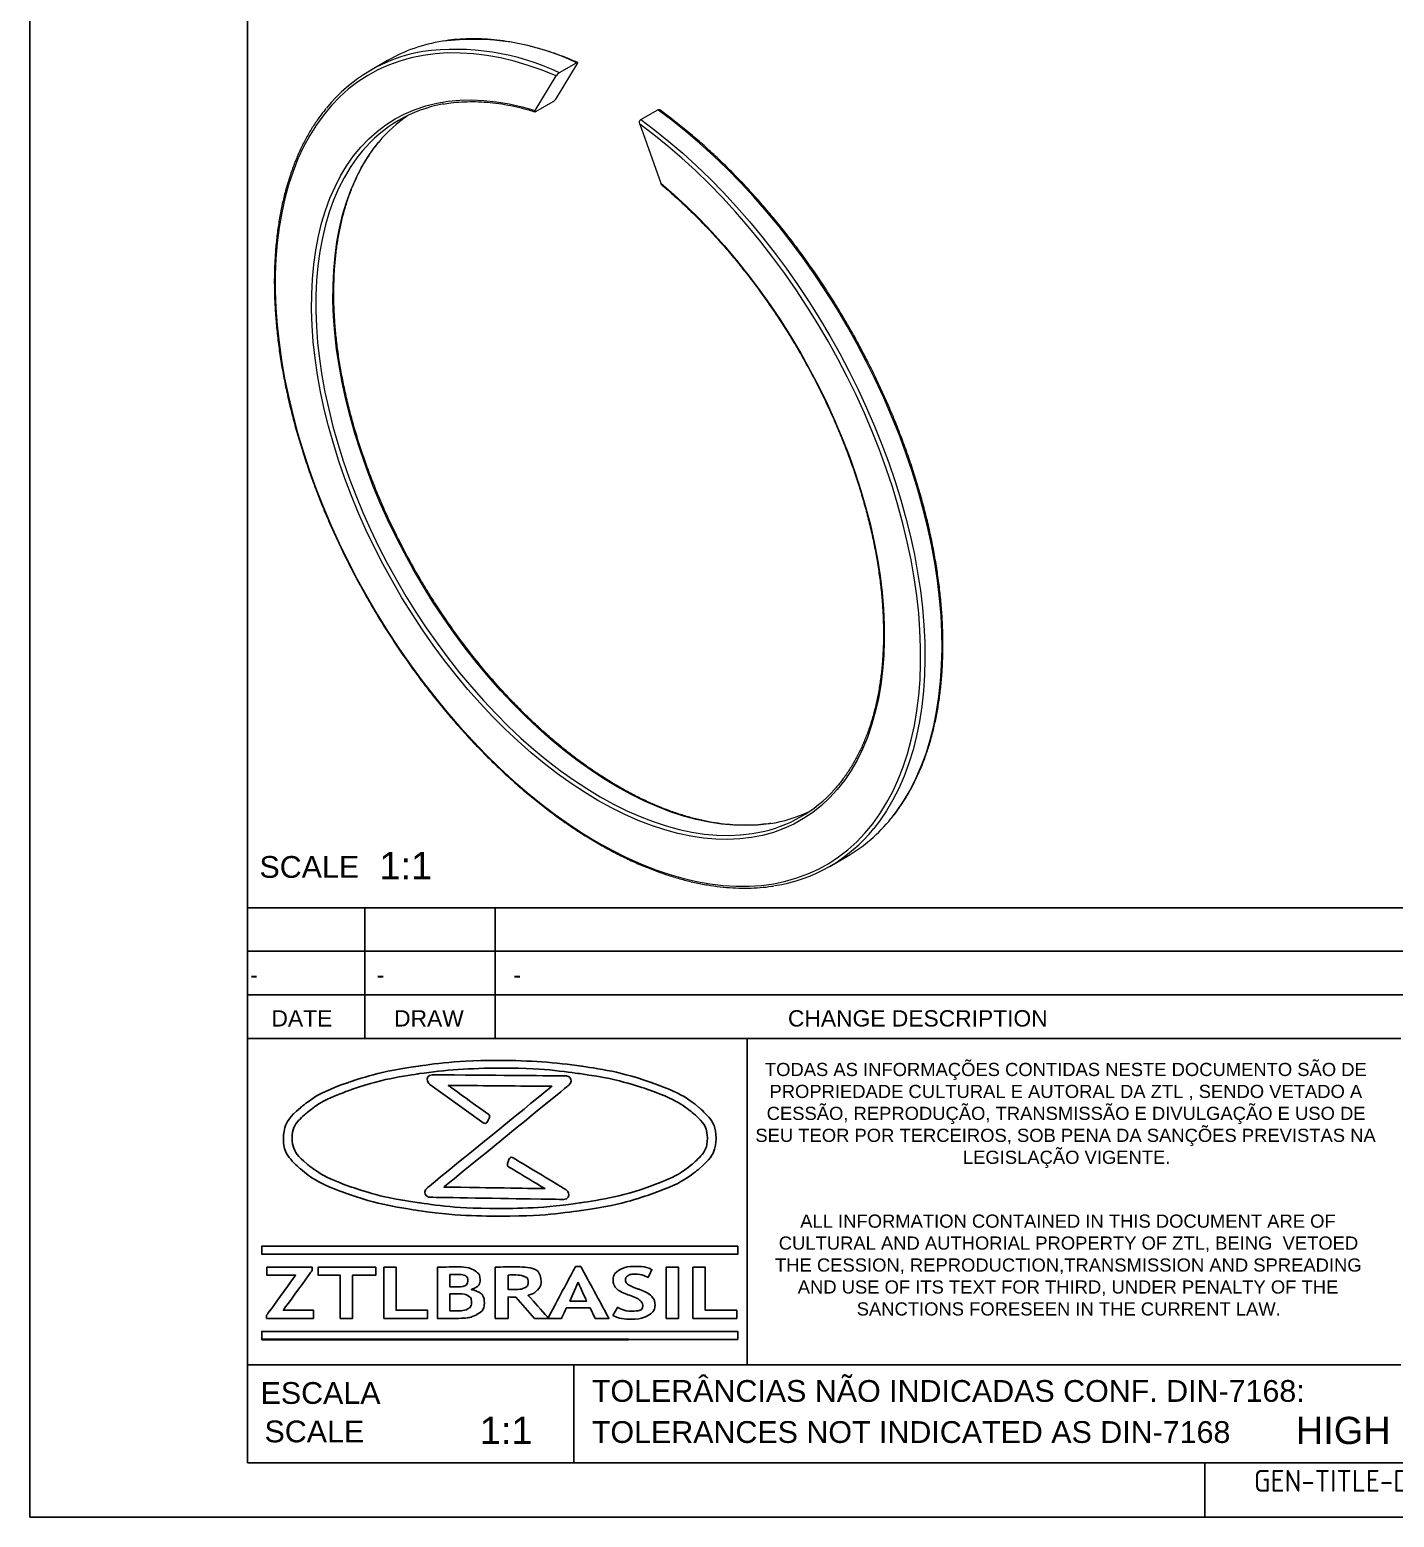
# Model space of a CAD drawing. Header units: millimetres. Extents: x 4510 to 4691, y 1198 to 1451.
# Drawn here: x 4510.4 to 4623.3, y 1197.9 to 1320.9 of the extents above; entities that cross this region are included whole.
import ezdxf
from ezdxf.enums import TextEntityAlignment as Align

# ---------------------------------------------------------------- set-up
doc = ezdxf.new("R2010")
doc.units = ezdxf.units.MM
doc.linetypes.add('ACAD_ISO02W100', pattern=[15, 12, -3])
doc.layers.add('AM_8', color=40, linetype='ACAD_ISO02W100', lineweight=35)
doc.layers.add('Camada 1', color=7, linetype='Continuous')
doc.styles.add('ACISOTS', font='isocp.shx', dxfattribs={"height": 1})
doc.styles.get("Standard").update_dxf_attribs({"font": 'arial.ttf'})

msp = doc.modelspace()

# ---------------------------------------------------------------- linework, layer by layer
at = {"color": 135, "lineweight": 25}
for p, q in [((4510.431, 1197.901), (4510.431, 1450.801)), ((4607.631, 1197.901), (4607.631, 1202.401)), ((4691.331, 1197.901), (4510.431, 1197.901))]:
    msp.add_line(p, q, dxfattribs=at)
for p, q in [((4528.431, 1446.301), (4528.431, 1202.401)), ((4528.431, 1248.301), (4686.831, 1248.301)), ((4528.431, 1248.301), (4528.431, 1202.401)), ((4528.431, 1248.301), (4642.954, 1248.301)), ((4538.154, 1237.501), (4538.154, 1248.301)), ((4548.929, 1237.501), (4548.929, 1248.301)), ((4642.954, 1244.701), (4528.431, 1244.701)), ((4528.431, 1241.101), (4642.954, 1241.101)), ((4528.431, 1237.501), (4623.831, 1237.501)), ((4569.77, 1237.501), (4569.77, 1210.501)), ((4623.831, 1210.501), (4528.431, 1210.501)), ((4555.431, 1210.501), (4555.431, 1202.401)), ((4528.431, 1202.401), (4686.831, 1202.401)), ((4528.431, 1202.401), (4686.831, 1202.401))]:
    msp.add_line(p, q)
at = {"color": 7, "linetype": 'Continuous', "lineweight": 15}
for p, q in [((4540.018, 1318.362), (4538.604, 1317.545)), ((4553.997, 1315.242), (4555.736, 1318.115)), ((4554.244, 1317.36), (4555.658, 1318.176)), ((4552.229, 1314.221), (4553.968, 1317.094)), ((4552.299, 1314.147), (4553.713, 1314.964)), ((4560.961, 1313.482), (4562.375, 1314.298)), ((4560.883, 1313.102), (4562.623, 1308.221)), ((4576.601, 1251.726), (4578.015, 1252.542))]:
    msp.add_line(p, q, dxfattribs=at)
at = {"color": 7, "linetype": 'Continuous', "lineweight": 15, "flags": 128}
for points in [[(4553.968, 1317.094), (4552.8, 1317.562), (4551.64, 1317.965), (4550.492, 1318.302), (4549.358, 1318.574), (4548.239, 1318.778), (4547.138, 1318.915), (4546.058, 1318.985), (4545, 1318.988), (4543.966, 1318.922), (4542.958, 1318.79), (4541.979, 1318.59), (4541.031, 1318.323), (4540.114, 1317.99), (4539.231, 1317.592), (4538.385, 1317.128), (4537.575, 1316.601), (4536.804, 1316.011), (4536.074, 1315.359), (4535.386, 1314.646), (4534.741, 1313.875), (4534.14, 1313.046), (4533.585, 1312.161), (4533.077, 1311.222), (4532.616, 1310.23), (4532.205, 1309.188), (4531.842, 1308.098), (4531.53, 1306.962), (4531.269, 1305.781), (4531.059, 1304.559), (4530.9, 1303.298), (4530.794, 1301.999), (4530.74, 1300.667), (4530.738, 1299.303), (4530.789, 1297.91), (4530.892, 1296.491), (4531.046, 1295.048), (4531.253, 1293.585), (4531.511, 1292.103), (4531.82, 1290.608), (4532.179, 1289.1), (4532.587, 1287.583), (4533.044, 1286.06), (4533.549, 1284.534), (4534.101, 1283.008), (4534.699, 1281.486), (4535.341, 1279.969), (4536.027, 1278.461), (4536.754, 1276.965), (4537.522, 1275.484), (4538.329, 1274.02), (4539.174, 1272.578), (4540.054, 1271.158), (4540.968, 1269.765), (4541.915, 1268.401), (4542.892, 1267.069), (4543.897, 1265.771), (4544.93, 1264.509), (4545.986, 1263.287), (4547.065, 1262.106), (4548.165, 1260.97), (4549.282, 1259.88), (4550.416, 1258.838), (4551.563, 1257.846), (4552.721, 1256.907), (4553.889, 1256.022), (4555.064, 1255.193), (4556.244, 1254.421), (4557.426, 1253.709), (4558.608, 1253.057), (4559.787, 1252.467), (4560.962, 1251.939), (4562.13, 1251.476), (4563.289, 1251.077), (4564.436, 1250.744), (4565.569, 1250.477), (4566.687, 1250.277), (4567.786, 1250.144), (4568.865, 1250.079), (4569.922, 1250.081), (4570.954, 1250.151), (4571.96, 1250.288), (4572.937, 1250.493), (4573.883, 1250.764), (4574.798, 1251.101), (4575.678, 1251.504), (4576.522, 1251.972), (4577.329, 1252.504), (4578.097, 1253.098), (4578.825, 1253.754), (4579.51, 1254.47), (4580.153, 1255.246), (4580.75, 1256.079), (4581.302, 1256.967), (4581.807, 1257.91), (4582.264, 1258.905), (4582.673, 1259.95), (4583.032, 1261.043), (4583.341, 1262.183), (4583.598, 1263.366), (4583.805, 1264.591), (4583.96, 1265.855), (4584.063, 1267.156), (4584.113, 1268.49), (4584.112, 1269.856), (4584.057, 1271.251), (4583.951, 1272.672), (4583.793, 1274.116), (4583.583, 1275.581), (4583.321, 1277.063), (4583.009, 1278.56), (4582.647, 1280.068), (4582.235, 1281.586), (4581.775, 1283.109), (4581.266, 1284.635), (4580.712, 1286.16), (4580.111, 1287.683), (4579.466, 1289.199), (4578.777, 1290.706), (4578.047, 1292.202), (4577.277, 1293.682), (4576.467, 1295.144), (4575.62, 1296.585), (4574.737, 1298.003), (4573.821, 1299.394), (4572.872, 1300.756), (4571.893, 1302.086), (4570.886, 1303.382), (4569.852, 1304.641), (4568.794, 1305.86), (4567.713, 1307.038), (4566.613, 1308.171), (4565.494, 1309.258), (4564.359, 1310.297), (4563.211, 1311.285), (4562.052, 1312.221), (4560.883, 1313.102)], [(4562.623, 1308.221), (4563.705, 1307.284), (4564.773, 1306.296), (4565.826, 1305.261), (4566.859, 1304.179), (4567.872, 1303.054), (4568.861, 1301.887), (4569.825, 1300.682), (4570.762, 1299.441), (4571.669, 1298.168), (4572.545, 1296.864), (4573.386, 1295.532), (4574.193, 1294.176), (4574.962, 1292.799), (4575.693, 1291.404), (4576.382, 1289.993), (4577.03, 1288.57), (4577.635, 1287.138), (4578.194, 1285.7), (4578.707, 1284.26), (4579.174, 1282.821), (4579.592, 1281.385), (4579.96, 1279.956), (4580.279, 1278.537), (4580.547, 1277.132), (4580.764, 1275.743), (4580.929, 1274.373), (4581.042, 1273.026), (4581.103, 1271.705), (4581.111, 1270.412), (4581.066, 1269.151), (4580.969, 1267.923), (4580.82, 1266.732), (4580.619, 1265.581), (4580.366, 1264.472), (4580.063, 1263.408), (4579.709, 1262.39), (4579.306, 1261.421), (4578.854, 1260.504), (4578.355, 1259.64), (4577.81, 1258.831), (4577.219, 1258.079), (4576.584, 1257.386), (4575.907, 1256.753), (4575.189, 1256.182), (4574.431, 1255.673), (4573.636, 1255.229), (4572.804, 1254.85), (4571.939, 1254.536), (4571.041, 1254.289), (4570.114, 1254.109), (4569.158, 1253.997), (4568.176, 1253.952), (4567.17, 1253.976), (4566.142, 1254.066), (4565.095, 1254.225), (4564.032, 1254.451), (4562.953, 1254.743), (4561.863, 1255.102), (4560.762, 1255.526), (4559.654, 1256.014), (4558.541, 1256.566), (4557.426, 1257.179), (4556.31, 1257.853), (4555.197, 1258.587), (4554.09, 1259.378), (4552.989, 1260.225), (4551.898, 1261.125), (4550.82, 1262.078), (4549.756, 1263.08), (4548.709, 1264.13), (4547.682, 1265.226), (4546.676, 1266.364), (4545.694, 1267.542), (4544.738, 1268.758), (4543.81, 1270.009), (4542.913, 1271.293), (4542.047, 1272.606), (4541.216, 1273.945), (4540.42, 1275.307), (4539.663, 1276.69), (4538.945, 1278.091), (4538.267, 1279.506), (4537.633, 1280.932), (4537.042, 1282.366), (4536.496, 1283.804), (4535.997, 1285.245), (4535.545, 1286.684), (4535.142, 1288.118), (4534.789, 1289.544), (4534.485, 1290.959), (4534.233, 1292.359), (4534.032, 1293.743), (4533.882, 1295.106), (4533.785, 1296.445), (4533.741, 1297.758), (4533.749, 1299.042), (4533.809, 1300.293), (4533.922, 1301.51), (4534.087, 1302.689), (4534.304, 1303.827), (4534.572, 1304.923), (4534.891, 1305.974), (4535.26, 1306.977), (4535.678, 1307.93), (4536.144, 1308.831), (4536.657, 1309.679), (4537.217, 1310.471), (4537.821, 1311.205), (4538.469, 1311.88), (4539.159, 1312.494), (4539.889, 1313.046), (4540.659, 1313.535), (4541.465, 1313.96), (4542.307, 1314.319), (4543.182, 1314.613), (4544.089, 1314.839), (4545.026, 1314.999), (4545.99, 1315.09), (4546.98, 1315.114), (4547.992, 1315.071), (4549.026, 1314.959), (4550.078, 1314.78), (4551.147, 1314.534), (4552.229, 1314.221)]]:
    msp.add_lwpolyline(points, dxfattribs=at)
at = {"color": 8, "linetype": 'Continuous', "lineweight": 15, "flags": 128}
for points in [[(4581.663, 1255.678), (4582.118, 1256.269), (4582.7, 1257.123), (4583.236, 1258.031), (4583.724, 1258.993), (4584.165, 1260.006), (4584.558, 1261.069), (4584.9, 1262.179), (4585.193, 1263.334), (4585.434, 1264.532), (4585.625, 1265.77), (4585.764, 1267.046), (4585.851, 1268.359), (4585.886, 1269.704), (4585.869, 1271.08), (4585.8, 1272.484), (4585.679, 1273.912), (4585.506, 1275.364), (4585.282, 1276.834), (4585.007, 1278.322), (4584.682, 1279.823), (4584.307, 1281.335), (4583.883, 1282.856), (4583.41, 1284.381), (4582.891, 1285.908), (4582.325, 1287.435), (4581.714, 1288.957), (4581.059, 1290.473), (4580.361, 1291.979), (4579.622, 1293.473), (4578.842, 1294.95), (4578.025, 1296.41), (4577.17, 1297.848), (4576.281, 1299.262), (4575.358, 1300.65), (4574.403, 1302.007), (4573.418, 1303.333), (4572.406, 1304.625), (4571.367, 1305.879), (4570.305, 1307.093), (4569.221, 1308.265), (4568.117, 1309.394), (4566.995, 1310.475), (4565.858, 1311.509), (4564.707, 1312.491), (4563.546, 1313.422), (4562.375, 1314.298)], [(4560.961, 1313.482), (4562.132, 1312.605), (4563.293, 1311.675), (4564.443, 1310.692), (4565.581, 1309.659), (4566.702, 1308.577), (4567.806, 1307.449), (4568.891, 1306.277), (4569.953, 1305.062), (4570.992, 1303.808), (4572.004, 1302.517), (4572.989, 1301.191), (4573.943, 1299.833), (4574.867, 1298.446), (4575.756, 1297.032), (4576.611, 1295.593), (4577.428, 1294.134), (4578.207, 1292.656), (4578.947, 1291.163), (4579.644, 1289.657), (4580.299, 1288.141), (4580.911, 1286.618), (4581.476, 1285.092), (4581.996, 1283.565), (4582.468, 1282.039), (4582.893, 1280.519), (4583.268, 1279.007), (4583.593, 1277.506), (4583.868, 1276.018), (4584.092, 1274.547), (4584.265, 1273.096), (4584.386, 1271.667), (4584.455, 1270.263), (4584.472, 1268.888), (4584.437, 1267.542), (4584.35, 1266.23), (4584.211, 1264.954), (4584.02, 1263.715), (4583.778, 1262.517), (4583.486, 1261.362), (4583.143, 1260.253), (4582.751, 1259.19), (4582.31, 1258.177), (4581.821, 1257.215), (4581.286, 1256.306), (4580.704, 1255.452), (4580.239, 1254.85)], [(4571.647, 1255.261), (4571.585, 1255.251), (4570.638, 1255.141), (4569.665, 1255.099), (4568.668, 1255.123), (4567.65, 1255.214), (4566.613, 1255.373), (4565.56, 1255.597), (4564.491, 1255.888), (4563.411, 1256.243), (4562.321, 1256.664), (4561.224, 1257.148), (4560.121, 1257.694), (4559.017, 1258.302), (4557.912, 1258.969), (4556.81, 1259.696), (4555.713, 1260.479), (4554.622, 1261.317), (4553.542, 1262.208), (4552.474, 1263.151), (4551.42, 1264.143), (4550.383, 1265.183), (4549.365, 1266.267), (4548.369, 1267.393), (4547.395, 1268.559), (4546.448, 1269.763), (4545.528, 1271.001), (4544.638, 1272.271), (4543.78, 1273.57), (4542.956, 1274.896), (4542.167, 1276.244), (4541.415, 1277.613), (4540.702, 1279), (4540.03, 1280.401), (4539.399, 1281.812), (4538.812, 1283.232), (4538.269, 1284.657), (4537.773, 1286.084), (4537.323, 1287.509), (4536.921, 1288.929), (4536.568, 1290.342), (4536.264, 1291.744), (4536.011, 1293.132), (4535.809, 1294.504), (4535.657, 1295.855), (4535.558, 1297.183), (4535.51, 1298.486), (4535.514, 1299.759), (4535.57, 1301.001), (4535.678, 1302.209), (4535.837, 1303.379), (4536.048, 1304.51), (4536.309, 1305.599), (4536.621, 1306.644), (4536.982, 1307.641), (4537.391, 1308.59), (4537.849, 1309.487), (4538.353, 1310.332), (4538.902, 1311.121), (4539.299, 1311.622)], [(4537.926, 1310.855), (4537.488, 1310.305), (4536.939, 1309.515), (4536.434, 1308.671), (4535.977, 1307.773), (4535.567, 1306.825), (4535.207, 1305.827), (4534.895, 1304.783), (4534.634, 1303.694), (4534.423, 1302.563), (4534.264, 1301.392), (4534.156, 1300.185), (4534.1, 1298.943), (4534.096, 1297.669), (4534.144, 1296.367), (4534.243, 1295.038), (4534.394, 1293.687), (4534.597, 1292.316), (4534.85, 1290.928), (4535.154, 1289.526), (4535.507, 1288.113), (4535.909, 1286.692), (4536.358, 1285.267), (4536.855, 1283.841), (4537.398, 1282.416), (4537.985, 1280.996), (4538.615, 1279.584), (4539.288, 1278.183), (4540.001, 1276.797), (4540.753, 1275.428), (4541.542, 1274.079), (4542.366, 1272.754), (4543.224, 1271.455), (4544.114, 1270.184), (4545.034, 1268.946), (4545.981, 1267.743), (4546.954, 1266.577), (4547.951, 1265.45), (4548.969, 1264.366), (4550.006, 1263.327), (4551.06, 1262.335), (4552.128, 1261.392), (4553.208, 1260.501), (4554.298, 1259.662), (4555.396, 1258.879), (4556.498, 1258.153), (4557.603, 1257.485), (4558.707, 1256.878), (4559.809, 1256.331), (4560.907, 1255.847), (4561.997, 1255.427), (4563.077, 1255.071), (4564.145, 1254.781), (4565.199, 1254.556), (4566.236, 1254.398), (4567.254, 1254.307), (4568.251, 1254.282), (4569.224, 1254.325), (4570.171, 1254.435), (4570.783, 1254.544)]]:
    msp.add_lwpolyline(points, dxfattribs=at)
at = {"color": 7, "linetype": 'Continuous', "lineweight": 15}
for centre, radius, start, end in [((4546.576, 1306.918), 13.19, 98.77435, 119.81397), ((4545.115, 1306.264), 13.021, 99.63192, 141.16816), ((4546.672, 1303.569), 11.383, 100.26764, 140.20191), ((4548.268, 1304.203), 11.641, 124.34447, 140.40409), ((4568.561, 1265.651), 11.327, 281.31065, 318.05052), ((4569.863, 1266.813), 11.689, 278.78266, 295.62582), ((4570.08, 1263.02), 13.036, 278.59939, 321.19107), ((4571.349, 1263.985), 13.243, 300.224, 321.15091)]:
    msp.add_arc(centre, radius, start, end, dxfattribs=at)
at = {"color": 8, "linetype": 'Continuous', "lineweight": 15}
for centre, radius, start, end in [((4547.111, 1300.336), 19.782, 64.40141, 97.3978), ((4545.649, 1299.135), 20.149, 64.75194, 97.73792)]:
    msp.add_arc(centre, radius, start, end, dxfattribs=at)
at = {"color": 7, "linetype": 'Continuous', "lineweight": 15}
for points, knots in [([(4555.748, 1318.197), (4555.512, 1318.299), (4554.905, 1318.562), (4553.932, 1318.92), (4552.831, 1319.279), (4551.74, 1319.576), (4550.662, 1319.815), (4549.599, 1319.993), (4548.551, 1320.111), (4547.522, 1320.168), (4546.514, 1320.163), (4545.543, 1320.104), (4544.922, 1320.015), (4544.621, 1319.971)], [0, 0, 0, 0, 0.0598676, 0.1545365, 0.2491965, 0.343842, 0.4384661, 0.5330611, 0.6276182, 0.7221284, 0.8165825, 0.9109722, 1, 1, 1, 1]), ([(4555.736, 1318.115), (4555.76, 1318.154), (4555.768, 1318.184), (4555.745, 1318.211), (4555.71, 1318.206), (4555.658, 1318.176)], [0, 0, 0, 0, 0.5, 0.5, 1, 1, 1, 1]), ([(4554.244, 1317.36), (4554.192, 1317.33), (4554.13, 1317.28), (4554.03, 1317.181), (4553.992, 1317.133), (4553.968, 1317.094)], [0, 0, 0, 0, 0.5, 0.5, 1, 1, 1, 1]), ([(4544.594, 1314.745), (4544.813, 1314.785), (4545.323, 1314.877), (4546.152, 1314.95), (4547.074, 1314.977), (4548.017, 1314.943), (4548.979, 1314.848), (4549.958, 1314.695), (4550.953, 1314.478), (4551.706, 1314.283), (4552.131, 1314.144), (4552.216, 1314.116)], [0, 0, 0, 0, 0.0949693, 0.2201377, 0.3451837, 0.4701134, 0.5949384, 0.7196739, 0.8443358, 0.96894, 1, 1, 1, 1]), ([(4553.713, 1314.964), (4553.768, 1314.995), (4553.832, 1315.049), (4553.933, 1315.152), (4553.972, 1315.201), (4553.997, 1315.242)], [0, 0, 0, 0, 0.5, 0.5, 1, 1, 1, 1]), ([(4534.932, 1314.384), (4534.809, 1314.234), (4534.482, 1313.836), (4533.996, 1313.133), (4533.472, 1312.283), (4532.992, 1311.382), (4532.554, 1310.435), (4532.161, 1309.442), (4531.811, 1308.407), (4531.507, 1307.329), (4531.248, 1306.213), (4531.035, 1305.058), (4530.869, 1303.869), (4530.75, 1302.645), (4530.677, 1301.391), (4530.651, 1300.107), (4530.673, 1298.797), (4530.741, 1297.462), (4530.856, 1296.105), (4531.018, 1294.728), (4531.226, 1293.334), (4531.48, 1291.925), (4531.779, 1290.503), (4532.124, 1289.071), (4532.512, 1287.631), (4532.944, 1286.186), (4533.419, 1284.739), (4533.936, 1283.292), (4534.494, 1281.846), (4535.093, 1280.406), (4535.73, 1278.973), (4536.405, 1277.55), (4537.117, 1276.139), (4537.865, 1274.743), (4538.646, 1273.364), (4539.461, 1272.005), (4540.307, 1270.668), (4541.184, 1269.355), (4542.088, 1268.068), (4543.02, 1266.81), (4543.977, 1265.583), (4544.958, 1264.389), (4545.96, 1263.231), (4546.983, 1262.109), (4548.025, 1261.027), (4549.083, 1259.985), (4550.156, 1258.986), (4551.242, 1258.032), (4552.339, 1257.124), (4553.446, 1256.264), (4554.559, 1255.453), (4555.679, 1254.693), (4556.802, 1253.985), (4557.926, 1253.331), (4559.05, 1252.731), (4560.172, 1252.186), (4561.29, 1251.698), (4562.401, 1251.268), (4563.505, 1250.895), (4564.598, 1250.582), (4565.68, 1250.328), (4566.747, 1250.135), (4567.799, 1250.001), (4568.833, 1249.929), (4569.847, 1249.915), (4570.839, 1249.969), (4571.547, 1250.036), (4571.916, 1250.104), (4571.972, 1250.114)], [0, 0, 0, 0, 0.0093147, 0.0246894, 0.0400758, 0.0554737, 0.0708824, 0.0863006, 0.101727, 0.1171602, 0.1325987, 0.1480413, 0.1634867, 0.1789341, 0.1943827, 0.2098317, 0.2252807, 0.2407291, 0.2561769, 0.2716237, 0.2870696, 0.3025144, 0.3179582, 0.333401, 0.3488427, 0.3642836, 0.3797235, 0.3951627, 0.4106012, 0.4260391, 0.4414765, 0.4569135, 0.4723502, 0.4877867, 0.5032231, 0.5186595, 0.534096, 0.5495326, 0.5649695, 0.5804068, 0.5958446, 0.611283, 0.626722, 0.6421619, 0.6576026, 0.6730443, 0.688487, 0.7039308, 0.7193759, 0.7348221, 0.7502696, 0.7657183, 0.7811681, 0.7966189, 0.8120706, 0.8275229, 0.8429752, 0.858427, 0.8738776, 0.889326, 0.9047713, 0.9202121, 0.9356472, 0.9510749, 0.9664939, 0.9819027, 0.9973002, 1, 1, 1, 1]), ([(4552.229, 1314.221), (4552.204, 1314.18), (4552.193, 1314.147), (4552.212, 1314.114), (4552.245, 1314.116), (4552.299, 1314.147)], [0, 0, 0, 0, 0.5, 0.5, 1, 1, 1, 1]), ([(4562.375, 1314.298), (4562.394, 1314.306), (4562.43, 1314.321), (4562.489, 1314.313), (4562.525, 1314.291), (4562.543, 1314.28)], [0, 0, 0, 0, 0.3285788, 0.6562798, 1, 1, 1, 1]), ([(4581.703, 1255.722), (4581.77, 1255.8), (4582.042, 1256.123), (4582.48, 1256.742), (4583.016, 1257.579), (4583.507, 1258.468), (4583.956, 1259.403), (4584.361, 1260.384), (4584.722, 1261.409), (4585.038, 1262.475), (4585.309, 1263.582), (4585.533, 1264.727), (4585.712, 1265.907), (4585.843, 1267.122), (4585.928, 1268.369), (4585.966, 1269.645), (4585.956, 1270.949), (4585.9, 1272.277), (4585.797, 1273.629), (4585.647, 1275.001), (4585.451, 1276.391), (4585.209, 1277.797), (4584.922, 1279.215), (4584.589, 1280.645), (4584.212, 1282.083), (4583.791, 1283.527), (4583.327, 1284.974), (4582.821, 1286.421), (4582.273, 1287.867), (4581.685, 1289.309), (4581.058, 1290.744), (4580.392, 1292.17), (4579.69, 1293.584), (4578.951, 1294.984), (4578.178, 1296.368), (4577.372, 1297.732), (4576.534, 1299.076), (4575.665, 1300.395), (4574.768, 1301.689), (4573.843, 1302.955), (4572.892, 1304.19), (4571.917, 1305.392), (4570.92, 1306.56), (4569.902, 1307.692), (4568.866, 1308.784), (4567.812, 1309.837), (4566.742, 1310.847), (4565.66, 1311.813), (4564.565, 1312.732), (4563.525, 1313.558), (4562.847, 1314.053), (4562.541, 1314.277)], [0, 0, 0, 0, 0.0066518, 0.0273351, 0.0480341, 0.0687488, 0.0894783, 0.1102211, 0.1309754, 0.1517393, 0.1725109, 0.1932883, 0.21407, 0.2348547, 0.2556411, 0.2764284, 0.2972158, 0.3180026, 0.3387886, 0.3595733, 0.3803568, 0.401139, 0.4219197, 0.442699, 0.4634769, 0.4842536, 0.5050291, 0.5258035, 0.546577, 0.5673496, 0.5881215, 0.6088928, 0.6296637, 0.6504343, 0.6712047, 0.6919751, 0.7127456, 0.7335162, 0.7542872, 0.7750587, 0.7958308, 0.8166036, 0.8373773, 0.858152, 0.8789279, 0.8997051, 0.9204836, 0.9412636, 0.9620452, 0.9828285, 1, 1, 1, 1]), ([(4560.883, 1313.102), (4560.86, 1313.169), (4560.851, 1313.244), (4560.874, 1313.385), (4560.909, 1313.451), (4560.961, 1313.482)], [0, 0, 0, 0, 0.5, 0.5, 1, 1, 1, 1]), ([(4571.719, 1255.285), (4571.446, 1255.246), (4570.878, 1255.165), (4569.986, 1255.116), (4569.053, 1255.12), (4568.1, 1255.187), (4567.129, 1255.312), (4566.142, 1255.498), (4565.14, 1255.742), (4564.127, 1256.045), (4563.103, 1256.407), (4562.07, 1256.826), (4561.032, 1257.302), (4559.989, 1257.834), (4558.944, 1258.42), (4557.9, 1259.06), (4556.857, 1259.753), (4555.818, 1260.496), (4554.786, 1261.29), (4553.762, 1262.131), (4552.748, 1263.019), (4551.746, 1263.951), (4550.759, 1264.927), (4549.788, 1265.943), (4548.836, 1266.998), (4547.904, 1268.09), (4546.994, 1269.216), (4546.108, 1270.375), (4545.247, 1271.564), (4544.414, 1272.78), (4543.61, 1274.022), (4542.837, 1275.287), (4542.096, 1276.572), (4541.389, 1277.874), (4540.717, 1279.192), (4540.081, 1280.522), (4539.484, 1281.862), (4538.925, 1283.209), (4538.406, 1284.561), (4537.928, 1285.914), (4537.492, 1287.267), (4537.099, 1288.615), (4536.75, 1289.958), (4536.445, 1291.291), (4536.185, 1292.612), (4535.97, 1293.919), (4535.801, 1295.209), (4535.678, 1296.48), (4535.602, 1297.728), (4535.571, 1298.952), (4535.588, 1300.149), (4535.65, 1301.316), (4535.759, 1302.452), (4535.914, 1303.554), (4536.115, 1304.619), (4536.36, 1305.647), (4536.65, 1306.634), (4536.985, 1307.579), (4537.362, 1308.48), (4537.783, 1309.335), (4538.244, 1310.144), (4538.75, 1310.899), (4539.118, 1311.403), (4539.328, 1311.639), (4539.344, 1311.656)], [0, 0, 0, 0, 0.0153145, 0.03177111, 0.04821193, 0.06463819, 0.08105168, 0.09745449, 0.11384874, 0.13023642, 0.14661931, 0.16299892, 0.17937652, 0.19575309, 0.21212939, 0.22850584, 0.24488293, 0.26126096, 0.27764018, 0.29402068, 0.31040255, 0.32678577, 0.34317031, 0.35955611, 0.37594307, 0.39233109, 0.40872005, 0.42510982, 0.44150029, 0.4578913, 0.47428273, 0.49067444, 0.50706629, 0.52345813, 0.53984978, 0.5562411, 0.57263196, 0.5890222, 0.60541169, 0.62180029, 0.63818787, 0.6545743, 0.67095945, 0.68734322, 0.70372551, 0.72010624, 0.73648539, 0.75286294, 0.76923895, 0.78561354, 0.80198693, 0.81835946, 0.83473161, 0.85110382, 0.86747685, 0.88385175, 0.9002298, 0.91661257, 0.93300189, 0.94939984, 0.96580862, 0.98223038, 0.99866703, 1, 1, 1, 1]), ([(4562.736, 1308.051), (4562.735, 1308.051), (4562.705, 1308.068), (4562.664, 1308.127), (4562.635, 1308.192), (4562.623, 1308.221)], [0, 0, 0, 0, 0.0159458, 0.5482312, 1, 1, 1, 1]), ([(4562.733, 1308.046), (4562.952, 1307.862), (4563.511, 1307.392), (4564.398, 1306.583), (4565.393, 1305.63), (4566.371, 1304.632), (4567.333, 1303.596), (4568.275, 1302.521), (4569.196, 1301.411), (4570.093, 1300.267), (4570.966, 1299.092), (4571.812, 1297.888), (4572.63, 1296.658), (4573.418, 1295.404), (4574.175, 1294.129), (4574.898, 1292.834), (4575.587, 1291.523), (4576.24, 1290.199), (4576.856, 1288.863), (4577.434, 1287.519), (4577.972, 1286.169), (4578.469, 1284.816), (4578.925, 1283.463), (4579.339, 1282.113), (4579.709, 1280.767), (4580.035, 1279.429), (4580.317, 1278.102), (4580.553, 1276.787), (4580.744, 1275.489), (4580.889, 1274.209), (4580.987, 1272.949), (4581.039, 1271.714), (4581.045, 1270.504), (4581.004, 1269.322), (4580.917, 1268.171), (4580.784, 1267.053), (4580.606, 1265.97), (4580.381, 1264.924), (4580.112, 1263.918), (4579.799, 1262.952), (4579.442, 1262.03), (4579.042, 1261.153), (4578.6, 1260.322), (4578.117, 1259.538), (4577.59, 1258.809), (4577.197, 1258.314), (4576.97, 1258.078), (4576.944, 1258.05)], [0, 0, 0, 0, 0.0147141, 0.0375506, 0.0603889, 0.083229, 0.1060707, 0.1289141, 0.1517588, 0.1746047, 0.1974517, 0.2202996, 0.2431481, 0.2659971, 0.2888463, 0.3116957, 0.3345449, 0.3573938, 0.3802421, 0.4030896, 0.4259362, 0.4487817, 0.4716258, 0.4944683, 0.5173092, 0.5401482, 0.5629853, 0.5858202, 0.6086529, 0.6314833, 0.6543116, 0.6771378, 0.6999622, 0.7227851, 0.7456072, 0.768429, 0.7912514, 0.8140757, 0.8369035, 0.8597367, 0.8825779, 0.9054296, 0.928295, 0.9511771, 0.9740787, 0.9970022, 1, 1, 1, 1])]:
    msp.add_open_spline(points, degree=3, knots=knots, dxfattribs=at)
at = {"layer": 'AM_8', "color": 0, "linetype": 'Continuous'}
msp.add_line((4529.623, 1212.607), (4559.957, 1212.607), dxfattribs=at)
at = {"layer": 'Camada 1'}
for points, knots in [([(4549.303, 1235.678), (4551.692, 1235.678), (4553.975, 1235.511), (4556.061, 1235.208), (4556.061, 1235.208), (4558.228, 1234.893), (4560.183, 1234.432), (4561.823, 1233.86), (4561.823, 1233.86), (4563.506, 1233.272), (4564.864, 1232.563), (4565.792, 1231.77), (4565.792, 1231.77), (4566.696, 1230.997), (4567.196, 1230.143), (4567.196, 1229.24), (4567.196, 1229.24), (4567.196, 1228.336), (4566.696, 1227.482), (4565.792, 1226.709), (4565.792, 1226.709), (4564.864, 1225.916), (4563.506, 1225.207), (4561.823, 1224.62), (4561.823, 1224.62), (4560.183, 1224.047), (4558.228, 1223.586), (4556.061, 1223.271), (4556.061, 1223.271), (4553.975, 1222.968), (4551.692, 1222.801), (4549.303, 1222.801), (4549.303, 1222.801), (4546.914, 1222.801), (4544.632, 1222.968), (4542.546, 1223.271), (4542.546, 1223.271), (4540.378, 1223.586), (4538.423, 1224.047), (4536.784, 1224.62), (4536.784, 1224.62), (4535.101, 1225.207), (4533.743, 1225.916), (4532.814, 1226.709), (4532.814, 1226.709), (4531.91, 1227.482), (4531.411, 1228.336), (4531.411, 1229.24), (4531.411, 1229.24), (4531.411, 1230.143), (4531.91, 1230.997), (4532.814, 1231.77), (4532.814, 1231.77), (4533.743, 1232.563), (4535.101, 1233.272), (4536.784, 1233.86), (4536.784, 1233.86), (4538.423, 1234.432), (4540.378, 1234.893), (4542.546, 1235.208), (4542.546, 1235.208), (4544.632, 1235.511), (4546.914, 1235.678), (4549.303, 1235.678)], [0, 0, 0, 0, 0.0588235, 0.0588235, 0.0588235, 0.0882353, 0.1176471, 0.1176471, 0.1176471, 0.1470588, 0.1764706, 0.1764706, 0.1764706, 0.2058824, 0.2352941, 0.2352941, 0.2352941, 0.2647059, 0.2941176, 0.2941176, 0.2941176, 0.3235294, 0.3529412, 0.3529412, 0.3529412, 0.3823529, 0.4117647, 0.4117647, 0.4117647, 0.4411765, 0.4705882, 0.4705882, 0.4705882, 0.5, 0.5294118, 0.5294118, 0.5294118, 0.5588235, 0.5882353, 0.5882353, 0.5882353, 0.6176471, 0.6470588, 0.6470588, 0.6470588, 0.6764706, 0.7058824, 0.7058824, 0.7058824, 0.7352941, 0.7647059, 0.7647059, 0.7647059, 0.7941176, 0.8235294, 0.8235294, 0.8235294, 0.8529412, 0.8823529, 0.8823529, 0.8823529, 0.9411765, 1, 1, 1, 1]), ([(4549.303, 1235.043), (4546.956, 1235.043), (4544.717, 1234.88), (4542.675, 1234.584), (4542.675, 1234.584), (4540.553, 1234.277), (4538.643, 1233.827), (4537.045, 1233.269), (4537.045, 1233.269), (4535.49, 1232.726), (4534.238, 1232.086), (4533.384, 1231.382), (4533.384, 1231.382), (4532.575, 1230.713), (4532.127, 1229.989), (4532.127, 1229.24), (4532.127, 1229.24), (4532.127, 1228.49), (4532.575, 1227.766), (4533.384, 1227.098), (4533.384, 1227.098), (4534.238, 1226.393), (4535.49, 1225.753), (4537.045, 1225.21), (4537.045, 1225.21), (4538.643, 1224.652), (4540.553, 1224.202), (4542.675, 1223.895), (4542.675, 1223.895), (4544.717, 1223.599), (4546.956, 1223.436), (4549.303, 1223.436), (4549.303, 1223.436), (4551.65, 1223.436), (4553.89, 1223.599), (4555.932, 1223.895), (4555.932, 1223.895), (4558.054, 1224.202), (4559.964, 1224.652), (4561.561, 1225.21), (4561.561, 1225.21), (4563.116, 1225.753), (4564.369, 1226.393), (4565.222, 1227.098), (4565.222, 1227.098), (4566.032, 1227.766), (4566.479, 1228.49), (4566.479, 1229.24), (4566.479, 1229.24), (4566.479, 1229.989), (4566.032, 1230.713), (4565.222, 1231.382), (4565.222, 1231.382), (4564.369, 1232.086), (4563.116, 1232.726), (4561.561, 1233.269), (4561.561, 1233.269), (4559.964, 1233.827), (4558.054, 1234.277), (4555.932, 1234.584), (4555.932, 1234.584), (4553.89, 1234.88), (4551.65, 1235.043), (4549.303, 1235.043)], [0, 0, 0, 0, 0.0588235, 0.0588235, 0.0588235, 0.0882353, 0.1176471, 0.1176471, 0.1176471, 0.1470588, 0.1764706, 0.1764706, 0.1764706, 0.2058824, 0.2352941, 0.2352941, 0.2352941, 0.2647059, 0.2941176, 0.2941176, 0.2941176, 0.3235294, 0.3529412, 0.3529412, 0.3529412, 0.3823529, 0.4117647, 0.4117647, 0.4117647, 0.4411765, 0.4705882, 0.4705882, 0.4705882, 0.5, 0.5294118, 0.5294118, 0.5294118, 0.5588235, 0.5882353, 0.5882353, 0.5882353, 0.6176471, 0.6470588, 0.6470588, 0.6470588, 0.6764706, 0.7058824, 0.7058824, 0.7058824, 0.7352941, 0.7647059, 0.7647059, 0.7647059, 0.7941176, 0.8235294, 0.8235294, 0.8235294, 0.8529412, 0.8823529, 0.8823529, 0.8823529, 0.9411765, 1, 1, 1, 1]), ([(4547.815, 1230.611), (4547.815, 1230.611), (4543.528, 1233.682), (4543.528, 1233.682), (4543.528, 1233.682), (4543.209, 1233.911), (4543.339, 1234.491), (4543.715, 1234.488), (4543.715, 1234.488), (4543.715, 1234.488), (4554.786, 1234.399), (4554.786, 1234.399), (4554.786, 1234.399), (4555.149, 1234.397), (4555.284, 1233.848), (4554.988, 1233.607), (4554.988, 1233.607), (4554.988, 1233.607), (4544.681, 1225.21), (4544.681, 1225.21), (4544.681, 1225.21), (4544.681, 1225.21), (4553.034, 1225.076), (4553.034, 1225.076), (4553.034, 1225.076), (4553.034, 1225.076), (4550.225, 1226.768), (4550.225, 1226.768), (4550.225, 1226.768), (4550.04, 1226.88), (4549.855, 1226.991), (4550.016, 1227.377), (4550.016, 1227.377), (4550.177, 1227.763), (4550.362, 1227.652), (4550.547, 1227.541), (4550.547, 1227.541), (4550.547, 1227.541), (4554.759, 1225.003), (4554.759, 1225.003), (4554.759, 1225.003), (4555.104, 1224.795), (4554.982, 1224.177), (4554.594, 1224.183), (4554.594, 1224.183), (4554.594, 1224.183), (4543.523, 1224.361), (4543.523, 1224.361), (4543.523, 1224.361), (4543.16, 1224.367), (4543.028, 1224.913), (4543.324, 1225.154), (4543.324, 1225.154), (4543.324, 1225.154), (4553.619, 1233.542), (4553.619, 1233.542), (4553.619, 1233.542), (4553.619, 1233.542), (4545.038, 1233.611), (4545.038, 1233.611), (4545.038, 1233.611), (4545.038, 1233.611), (4548.185, 1231.356), (4548.185, 1231.356), (4548.185, 1231.356), (4548.361, 1231.23), (4548.536, 1231.104), (4548.351, 1230.732), (4548.351, 1230.732), (4548.166, 1230.359), (4547.99, 1230.485), (4547.815, 1230.611)], [0, 0, 0, 0, 0.0526316, 0.0526316, 0.0526316, 0.0789474, 0.1052632, 0.1052632, 0.1052632, 0.1315789, 0.1578947, 0.1578947, 0.1578947, 0.1842105, 0.2105263, 0.2105263, 0.2105263, 0.2368421, 0.2631579, 0.2631579, 0.2631579, 0.2894737, 0.3157895, 0.3157895, 0.3157895, 0.3421053, 0.3684211, 0.3684211, 0.3684211, 0.3947368, 0.4210526, 0.4210526, 0.4210526, 0.4473684, 0.4736842, 0.4736842, 0.4736842, 0.5, 0.5263158, 0.5263158, 0.5263158, 0.5526316, 0.5789474, 0.5789474, 0.5789474, 0.6052632, 0.6315789, 0.6315789, 0.6315789, 0.6578947, 0.6842105, 0.6842105, 0.6842105, 0.7105263, 0.7368421, 0.7368421, 0.7368421, 0.7631579, 0.7894737, 0.7894737, 0.7894737, 0.8157895, 0.8421053, 0.8421053, 0.8421053, 0.8684211, 0.8947368, 0.8947368, 0.8947368, 0.9473684, 1, 1, 1, 1]), ([(4529.7, 1220.316), (4529.7, 1220.316), (4568.907, 1220.316), (4568.907, 1220.316), (4568.907, 1220.316), (4568.907, 1220.316), (4568.984, 1220.316), (4568.984, 1220.316), (4568.984, 1220.316), (4568.984, 1220.316), (4568.984, 1220.239), (4568.984, 1220.239), (4568.984, 1220.239), (4568.984, 1220.239), (4568.984, 1219.729), (4568.984, 1219.729), (4568.984, 1219.729), (4568.984, 1219.729), (4568.984, 1219.652), (4568.984, 1219.652), (4568.984, 1219.652), (4568.984, 1219.652), (4568.907, 1219.652), (4568.907, 1219.652), (4568.907, 1219.652), (4568.907, 1219.652), (4529.7, 1219.652), (4529.7, 1219.652), (4529.7, 1219.652), (4529.7, 1219.652), (4529.623, 1219.652), (4529.623, 1219.652), (4529.623, 1219.652), (4529.623, 1219.652), (4529.623, 1219.729), (4529.623, 1219.729), (4529.623, 1219.729), (4529.623, 1219.729), (4529.623, 1220.239), (4529.623, 1220.239), (4529.623, 1220.239), (4529.623, 1220.239), (4529.623, 1220.316), (4529.623, 1220.316), (4529.623, 1220.316), (4529.623, 1220.316), (4529.7, 1220.316), (4529.7, 1220.316)], [0, 0, 0, 0, 0.0769231, 0.0769231, 0.0769231, 0.1153846, 0.1538462, 0.1538462, 0.1538462, 0.1923077, 0.2307692, 0.2307692, 0.2307692, 0.2692308, 0.3076923, 0.3076923, 0.3076923, 0.3461538, 0.3846154, 0.3846154, 0.3846154, 0.4230769, 0.4615385, 0.4615385, 0.4615385, 0.5, 0.5384615, 0.5384615, 0.5384615, 0.5769231, 0.6153846, 0.6153846, 0.6153846, 0.6538462, 0.6923077, 0.6923077, 0.6923077, 0.7307692, 0.7692308, 0.7692308, 0.7692308, 0.8076923, 0.8461538, 0.8461538, 0.8461538, 0.9230769, 1, 1, 1, 1]), ([(4530.013, 1214.349), (4530.013, 1214.349), (4530.013, 1214.591), (4530.013, 1214.591), (4530.013, 1214.591), (4530.013, 1214.591), (4532.411, 1217.909), (4532.411, 1217.909), (4532.411, 1217.909), (4532.411, 1217.909), (4530.053, 1217.909), (4530.053, 1217.909), (4530.053, 1217.909), (4530.053, 1217.909), (4530.053, 1218.575), (4530.053, 1218.575), (4530.053, 1218.575), (4530.053, 1218.575), (4533.802, 1218.575), (4533.802, 1218.575), (4533.802, 1218.575), (4533.802, 1218.575), (4533.802, 1218.333), (4533.802, 1218.333), (4533.802, 1218.333), (4533.802, 1218.333), (4531.396, 1215.016), (4531.396, 1215.016), (4531.396, 1215.016), (4531.396, 1215.016), (4533.888, 1215.016), (4533.888, 1215.016), (4533.888, 1215.016), (4533.888, 1215.016), (4533.888, 1214.349), (4533.888, 1214.349), (4533.888, 1214.349), (4533.888, 1214.349), (4530.013, 1214.349), (4530.013, 1214.349)], [0, 0, 0, 0, 0.0909091, 0.0909091, 0.0909091, 0.1363636, 0.1818182, 0.1818182, 0.1818182, 0.2272727, 0.2727273, 0.2727273, 0.2727273, 0.3181818, 0.3636364, 0.3636364, 0.3636364, 0.4090909, 0.4545455, 0.4545455, 0.4545455, 0.5, 0.5454545, 0.5454545, 0.5454545, 0.5909091, 0.6363636, 0.6363636, 0.6363636, 0.6818182, 0.7272727, 0.7272727, 0.7272727, 0.7727273, 0.8181818, 0.8181818, 0.8181818, 0.9090909, 1, 1, 1, 1]), ([(4537.13, 1217.909), (4537.13, 1217.909), (4537.13, 1214.349), (4537.13, 1214.349), (4537.13, 1214.349), (4537.13, 1214.349), (4536.109, 1214.349), (4536.109, 1214.349), (4536.109, 1214.349), (4536.109, 1214.349), (4536.109, 1217.909), (4536.109, 1217.909), (4536.109, 1217.909), (4536.109, 1217.909), (4534.28, 1217.909), (4534.28, 1217.909), (4534.28, 1217.909), (4534.28, 1217.909), (4534.28, 1218.575), (4534.28, 1218.575), (4534.28, 1218.575), (4534.28, 1218.575), (4539.041, 1218.575), (4539.041, 1218.575), (4539.041, 1218.575), (4539.041, 1218.575), (4539.041, 1217.909), (4539.041, 1217.909), (4539.041, 1217.909), (4539.041, 1217.909), (4537.13, 1217.909), (4537.13, 1217.909)], [0, 0, 0, 0, 0.1111111, 0.1111111, 0.1111111, 0.1666667, 0.2222222, 0.2222222, 0.2222222, 0.2777778, 0.3333333, 0.3333333, 0.3333333, 0.3888889, 0.4444444, 0.4444444, 0.4444444, 0.5, 0.5555556, 0.5555556, 0.5555556, 0.6111111, 0.6666667, 0.6666667, 0.6666667, 0.7222222, 0.7777778, 0.7777778, 0.7777778, 0.8888889, 1, 1, 1, 1]), ([(4539.708, 1214.349), (4539.708, 1214.349), (4539.708, 1218.575), (4539.708, 1218.575), (4539.708, 1218.575), (4539.708, 1218.575), (4540.729, 1218.575), (4540.729, 1218.575), (4540.729, 1218.575), (4540.729, 1218.575), (4540.729, 1215.016), (4540.729, 1215.016), (4540.729, 1215.016), (4540.729, 1215.016), (4543.328, 1215.016), (4543.328, 1215.016), (4543.328, 1215.016), (4543.328, 1215.016), (4543.328, 1214.349), (4543.328, 1214.349), (4543.328, 1214.349), (4543.328, 1214.349), (4539.708, 1214.349), (4539.708, 1214.349)], [0, 0, 0, 0, 0.1428571, 0.1428571, 0.1428571, 0.2142857, 0.2857143, 0.2857143, 0.2857143, 0.3571429, 0.4285714, 0.4285714, 0.4285714, 0.5, 0.5714286, 0.5714286, 0.5714286, 0.6428571, 0.7142857, 0.7142857, 0.7142857, 0.8571429, 1, 1, 1, 1]), ([(4545.91, 1214.349), (4545.91, 1214.349), (4544.151, 1214.349), (4544.151, 1214.349), (4544.151, 1214.349), (4544.151, 1214.349), (4544.151, 1218.572), (4544.151, 1218.572), (4544.151, 1218.572), (4544.927, 1218.599), (4545.469, 1218.612), (4545.78, 1218.612), (4545.78, 1218.612), (4546.378, 1218.612), (4546.844, 1218.519), (4547.18, 1218.331), (4547.18, 1218.331), (4547.517, 1218.144), (4547.684, 1217.876), (4547.684, 1217.529), (4547.684, 1217.529), (4547.684, 1217.194), (4547.443, 1216.929), (4546.962, 1216.735), (4546.962, 1216.735), (4547.676, 1216.552), (4548.034, 1216.175), (4548.034, 1215.604), (4548.034, 1215.604), (4548.034, 1215.22), (4547.836, 1214.914), (4547.442, 1214.688), (4547.442, 1214.688), (4547.046, 1214.463), (4546.536, 1214.349), (4545.91, 1214.349)], [0, 0, 0, 0, 0.1, 0.1, 0.1, 0.15, 0.2, 0.2, 0.2, 0.25, 0.3, 0.3, 0.3, 0.35, 0.4, 0.4, 0.4, 0.45, 0.5, 0.5, 0.5, 0.55, 0.6, 0.6, 0.6, 0.65, 0.7, 0.7, 0.7, 0.75, 0.8, 0.8, 0.8, 0.9, 1, 1, 1, 1]), ([(4545.172, 1217.973), (4545.172, 1217.973), (4545.172, 1216.959), (4545.172, 1216.959), (4545.172, 1216.959), (4545.329, 1216.953), (4545.493, 1216.949), (4545.666, 1216.949), (4545.666, 1216.949), (4546.331, 1216.949), (4546.663, 1217.132), (4546.663, 1217.499), (4546.663, 1217.499), (4546.663, 1217.824), (4546.362, 1217.986), (4545.757, 1217.986), (4545.757, 1217.986), (4545.598, 1217.986), (4545.402, 1217.981), (4545.172, 1217.973)], [0, 0, 0, 0, 0.1666667, 0.1666667, 0.1666667, 0.25, 0.3333333, 0.3333333, 0.3333333, 0.4166667, 0.5, 0.5, 0.5, 0.5833333, 0.6666667, 0.6666667, 0.6666667, 0.8333333, 1, 1, 1, 1]), ([(4552.178, 1214.349), (4552.178, 1214.349), (4550.644, 1216.094), (4550.644, 1216.094), (4550.644, 1216.094), (4550.49, 1216.096), (4550.274, 1216.103), (4549.995, 1216.115), (4549.995, 1216.115), (4549.995, 1216.115), (4549.995, 1214.349), (4549.995, 1214.349), (4549.995, 1214.349), (4549.995, 1214.349), (4548.936, 1214.349), (4548.936, 1214.349), (4548.936, 1214.349), (4548.936, 1214.349), (4548.936, 1218.575), (4548.936, 1218.575), (4548.936, 1218.575), (4548.993, 1218.575), (4549.214, 1218.582), (4549.6, 1218.597), (4549.6, 1218.597), (4549.985, 1218.612), (4550.294, 1218.618), (4550.53, 1218.618), (4550.53, 1218.618), (4551.99, 1218.618), (4552.721, 1218.203), (4552.721, 1217.372), (4552.721, 1217.372), (4552.721, 1217.122), (4552.619, 1216.894), (4552.418, 1216.689), (4552.418, 1216.689), (4552.217, 1216.483), (4551.962, 1216.338), (4551.657, 1216.253), (4551.657, 1216.253), (4551.657, 1216.253), (4553.356, 1214.349), (4553.356, 1214.349), (4553.356, 1214.349), (4553.356, 1214.349), (4552.178, 1214.349), (4552.178, 1214.349)], [0, 0, 0, 0, 0.0769231, 0.0769231, 0.0769231, 0.1153846, 0.1538462, 0.1538462, 0.1538462, 0.1923077, 0.2307692, 0.2307692, 0.2307692, 0.2692308, 0.3076923, 0.3076923, 0.3076923, 0.3461538, 0.3846154, 0.3846154, 0.3846154, 0.4230769, 0.4615385, 0.4615385, 0.4615385, 0.5, 0.5384615, 0.5384615, 0.5384615, 0.5769231, 0.6153846, 0.6153846, 0.6153846, 0.6538462, 0.6923077, 0.6923077, 0.6923077, 0.7307692, 0.7692308, 0.7692308, 0.7692308, 0.8076923, 0.8461538, 0.8461538, 0.8461538, 0.9230769, 1, 1, 1, 1]), ([(4549.995, 1217.923), (4549.995, 1217.923), (4549.995, 1216.75), (4549.995, 1216.75), (4549.995, 1216.75), (4550.184, 1216.738), (4550.329, 1216.732), (4550.428, 1216.732), (4550.428, 1216.732), (4550.854, 1216.732), (4551.166, 1216.776), (4551.363, 1216.865), (4551.363, 1216.865), (4551.562, 1216.953), (4551.661, 1217.125), (4551.661, 1217.381), (4551.661, 1217.381), (4551.661, 1217.589), (4551.555, 1217.734), (4551.342, 1217.816), (4551.342, 1217.816), (4551.13, 1217.899), (4550.796, 1217.94), (4550.341, 1217.94), (4550.341, 1217.94), (4550.231, 1217.94), (4550.116, 1217.935), (4549.995, 1217.923)], [0, 0, 0, 0, 0.125, 0.125, 0.125, 0.1875, 0.25, 0.25, 0.25, 0.3125, 0.375, 0.375, 0.375, 0.4375, 0.5, 0.5, 0.5, 0.5625, 0.625, 0.625, 0.625, 0.6875, 0.75, 0.75, 0.75, 0.875, 1, 1, 1, 1]), ([(4557.202, 1214.349), (4557.202, 1214.349), (4556.783, 1215.206), (4556.783, 1215.206), (4556.783, 1215.206), (4556.783, 1215.206), (4554.812, 1215.206), (4554.812, 1215.206), (4554.812, 1215.206), (4554.812, 1215.206), (4554.411, 1214.349), (4554.411, 1214.349), (4554.411, 1214.349), (4554.411, 1214.349), (4553.278, 1214.349), (4553.278, 1214.349), (4553.278, 1214.349), (4553.278, 1214.349), (4555.57, 1218.633), (4555.57, 1218.633), (4555.57, 1218.633), (4555.57, 1218.633), (4556.018, 1218.633), (4556.018, 1218.633), (4556.018, 1218.633), (4556.018, 1218.633), (4558.329, 1214.349), (4558.329, 1214.349), (4558.329, 1214.349), (4558.329, 1214.349), (4557.202, 1214.349), (4557.202, 1214.349)], [0, 0, 0, 0, 0.1111111, 0.1111111, 0.1111111, 0.1666667, 0.2222222, 0.2222222, 0.2222222, 0.2777778, 0.3333333, 0.3333333, 0.3333333, 0.3888889, 0.4444444, 0.4444444, 0.4444444, 0.5, 0.5555556, 0.5555556, 0.5555556, 0.6111111, 0.6666667, 0.6666667, 0.6666667, 0.7222222, 0.7777778, 0.7777778, 0.7777778, 0.8888889, 1, 1, 1, 1]), ([(4558.663, 1214.583), (4558.663, 1214.583), (4559.041, 1215.255), (4559.041, 1215.255), (4559.041, 1215.255), (4559.443, 1215.047), (4559.839, 1214.944), (4560.229, 1214.944), (4560.229, 1214.944), (4560.829, 1214.944), (4561.128, 1215.098), (4561.128, 1215.405), (4561.128, 1215.405), (4561.128, 1215.55), (4561.057, 1215.686), (4560.917, 1215.817), (4560.917, 1215.817), (4560.776, 1215.948), (4560.484, 1216.095), (4560.043, 1216.257), (4560.043, 1216.257), (4559.602, 1216.42), (4559.305, 1216.554), (4559.152, 1216.658), (4559.152, 1216.658), (4558.999, 1216.763), (4558.881, 1216.888), (4558.798, 1217.032), (4558.798, 1217.032), (4558.716, 1217.176), (4558.675, 1217.335), (4558.675, 1217.511), (4558.675, 1217.511), (4558.675, 1217.838), (4558.838, 1218.108), (4559.164, 1218.324), (4559.164, 1218.324), (4559.49, 1218.54), (4559.908, 1218.647), (4560.418, 1218.647), (4560.418, 1218.647), (4561.083, 1218.647), (4561.57, 1218.555), (4561.883, 1218.373), (4561.883, 1218.373), (4561.883, 1218.373), (4561.572, 1217.727), (4561.572, 1217.727), (4561.572, 1217.727), (4561.214, 1217.915), (4560.835, 1218.01), (4560.438, 1218.01), (4560.438, 1218.01), (4560.202, 1218.01), (4560.02, 1217.964), (4559.89, 1217.873), (4559.89, 1217.873), (4559.76, 1217.781), (4559.696, 1217.662), (4559.696, 1217.517), (4559.696, 1217.517), (4559.696, 1217.274), (4560.06, 1217.022), (4560.79, 1216.761), (4560.79, 1216.761), (4561.175, 1216.623), (4561.452, 1216.495), (4561.623, 1216.378), (4561.623, 1216.378), (4561.793, 1216.262), (4561.923, 1216.126), (4562.011, 1215.972), (4562.011, 1215.972), (4562.101, 1215.817), (4562.145, 1215.644), (4562.145, 1215.454), (4562.145, 1215.454), (4562.145, 1215.111), (4561.962, 1214.83), (4561.593, 1214.609), (4561.593, 1214.609), (4561.226, 1214.388), (4560.733, 1214.277), (4560.115, 1214.277), (4560.115, 1214.277), (4559.579, 1214.277), (4559.096, 1214.379), (4558.663, 1214.583)], [0, 0, 0, 0, 0.0434783, 0.0434783, 0.0434783, 0.0652174, 0.0869565, 0.0869565, 0.0869565, 0.1086957, 0.1304348, 0.1304348, 0.1304348, 0.1521739, 0.173913, 0.173913, 0.173913, 0.1956522, 0.2173913, 0.2173913, 0.2173913, 0.2391304, 0.2608696, 0.2608696, 0.2608696, 0.2826087, 0.3043478, 0.3043478, 0.3043478, 0.326087, 0.3478261, 0.3478261, 0.3478261, 0.3695652, 0.3913043, 0.3913043, 0.3913043, 0.4130435, 0.4347826, 0.4347826, 0.4347826, 0.4565217, 0.4782609, 0.4782609, 0.4782609, 0.5, 0.5217391, 0.5217391, 0.5217391, 0.5434783, 0.5652174, 0.5652174, 0.5652174, 0.5869565, 0.6086957, 0.6086957, 0.6086957, 0.6304348, 0.6521739, 0.6521739, 0.6521739, 0.673913, 0.6956522, 0.6956522, 0.6956522, 0.7173913, 0.7391304, 0.7391304, 0.7391304, 0.7608696, 0.7826087, 0.7826087, 0.7826087, 0.8043478, 0.826087, 0.826087, 0.826087, 0.8478261, 0.8695652, 0.8695652, 0.8695652, 0.8913043, 0.9130435, 0.9130435, 0.9130435, 0.9565217, 1, 1, 1, 1]), ([(4563.067, 1214.349), (4563.067, 1214.349), (4563.067, 1218.575), (4563.067, 1218.575), (4563.067, 1218.575), (4563.067, 1218.575), (4564.088, 1218.575), (4564.088, 1218.575), (4564.088, 1218.575), (4564.088, 1218.575), (4564.088, 1214.349), (4564.088, 1214.349), (4564.088, 1214.349), (4564.088, 1214.349), (4563.067, 1214.349), (4563.067, 1214.349)], [0, 0, 0, 0, 0.2, 0.2, 0.2, 0.3, 0.4, 0.4, 0.4, 0.5, 0.6, 0.6, 0.6, 0.8, 1, 1, 1, 1]), ([(4565.284, 1214.349), (4565.284, 1214.349), (4565.284, 1218.575), (4565.284, 1218.575), (4565.284, 1218.575), (4565.284, 1218.575), (4566.305, 1218.575), (4566.305, 1218.575), (4566.305, 1218.575), (4566.305, 1218.575), (4566.305, 1215.016), (4566.305, 1215.016), (4566.305, 1215.016), (4566.305, 1215.016), (4568.905, 1215.016), (4568.905, 1215.016), (4568.905, 1215.016), (4568.905, 1215.016), (4568.905, 1214.349), (4568.905, 1214.349), (4568.905, 1214.349), (4568.905, 1214.349), (4565.284, 1214.349), (4565.284, 1214.349)], [0, 0, 0, 0, 0.1428571, 0.1428571, 0.1428571, 0.2142857, 0.2857143, 0.2857143, 0.2857143, 0.3571429, 0.4285714, 0.4285714, 0.4285714, 0.5, 0.5714286, 0.5714286, 0.5714286, 0.6428571, 0.7142857, 0.7142857, 0.7142857, 0.8571429, 1, 1, 1, 1]), ([(4555.794, 1217.34), (4555.794, 1217.34), (4555.103, 1215.78), (4555.103, 1215.78), (4555.103, 1215.78), (4555.103, 1215.78), (4556.484, 1215.78), (4556.484, 1215.78), (4556.484, 1215.78), (4556.484, 1215.78), (4555.794, 1217.34), (4555.794, 1217.34)], [0, 0, 0, 0, 0.25, 0.25, 0.25, 0.375, 0.5, 0.5, 0.5, 0.75, 1, 1, 1, 1]), ([(4545.172, 1216.375), (4545.172, 1216.375), (4545.172, 1214.978), (4545.172, 1214.978), (4545.172, 1214.978), (4545.378, 1214.965), (4545.546, 1214.958), (4545.674, 1214.958), (4545.674, 1214.958), (4546.13, 1214.958), (4546.461, 1215.015), (4546.666, 1215.128), (4546.666, 1215.128), (4546.871, 1215.241), (4546.974, 1215.43), (4546.974, 1215.693), (4546.974, 1215.693), (4546.974, 1215.934), (4546.879, 1216.109), (4546.687, 1216.218), (4546.687, 1216.218), (4546.496, 1216.328), (4546.162, 1216.382), (4545.686, 1216.382), (4545.686, 1216.382), (4545.587, 1216.382), (4545.416, 1216.38), (4545.172, 1216.375)], [0, 0, 0, 0, 0.125, 0.125, 0.125, 0.1875, 0.25, 0.25, 0.25, 0.3125, 0.375, 0.375, 0.375, 0.4375, 0.5, 0.5, 0.5, 0.5625, 0.625, 0.625, 0.625, 0.6875, 0.75, 0.75, 0.75, 0.875, 1, 1, 1, 1]), ([(4529.7, 1213.272), (4529.7, 1213.272), (4568.907, 1213.272), (4568.907, 1213.272), (4568.907, 1213.272), (4568.907, 1213.272), (4568.984, 1213.272), (4568.984, 1213.272), (4568.984, 1213.272), (4568.984, 1213.272), (4568.984, 1213.195), (4568.984, 1213.195), (4568.984, 1213.195), (4568.984, 1213.195), (4568.984, 1212.684), (4568.984, 1212.684), (4568.984, 1212.684), (4568.984, 1212.684), (4568.984, 1212.607), (4568.984, 1212.607), (4568.984, 1212.607), (4568.984, 1212.607), (4568.907, 1212.607), (4568.907, 1212.607), (4568.907, 1212.607), (4568.907, 1212.607), (4529.7, 1212.607), (4529.7, 1212.607), (4529.7, 1212.607), (4529.7, 1212.607), (4529.623, 1212.607), (4529.623, 1212.607), (4529.623, 1212.607), (4529.623, 1212.607), (4529.623, 1212.684), (4529.623, 1212.684), (4529.623, 1212.684), (4529.623, 1212.684), (4529.623, 1213.195), (4529.623, 1213.195), (4529.623, 1213.195), (4529.623, 1213.195), (4529.623, 1213.272), (4529.623, 1213.272), (4529.623, 1213.272), (4529.623, 1213.272), (4529.7, 1213.272), (4529.7, 1213.272)], [0, 0, 0, 0, 0.0769231, 0.0769231, 0.0769231, 0.1153846, 0.1538462, 0.1538462, 0.1538462, 0.1923077, 0.2307692, 0.2307692, 0.2307692, 0.2692308, 0.3076923, 0.3076923, 0.3076923, 0.3461538, 0.3846154, 0.3846154, 0.3846154, 0.4230769, 0.4615385, 0.4615385, 0.4615385, 0.5, 0.5384615, 0.5384615, 0.5384615, 0.5769231, 0.6153846, 0.6153846, 0.6153846, 0.6538462, 0.6923077, 0.6923077, 0.6923077, 0.7307692, 0.7692308, 0.7692308, 0.7692308, 0.8076923, 0.8461538, 0.8461538, 0.8461538, 0.9230769, 1, 1, 1, 1])]:
    msp.add_open_spline(points, degree=3, knots=knots, dxfattribs=at)

# ---------------------------------------------------------------- texts
for s, height, p in [('SCALE', 1.8, (4529.428, 1250.779)), ('-', 1.35, (4528.664, 1242.082)), ('-', 1.35, (4539.131, 1242.082)), ('-', 1.35, (4550.433, 1242.082)), ('DATE', 1.35, (4530.424, 1238.482)), ('DRAW', 1.35, (4540.566, 1238.482)), ('CHANGE DESCRIPTION', 1.35, (4573.14, 1238.482)), ('TOLERÂNCIAS NÃO INDICADAS CONF. DIN-7168:', 1.8, (4556.921, 1207.445)), ('ESCALA', 1.8, (4529.522, 1207.277)), ('SCALE', 1.8, (4529.847, 1204.097)), ('TOLERANCES NOT INDICATED AS DIN-7168', 1.8, (4556.921, 1204.048))]:
    msp.add_text(s, height=height).set_placement(p)
at = {"linetype": 'Continuous', "char_height": 1.089, "attachment_point": 1}
for s, width, insert in [('\\pi0.90481;TODAS AS INFORMAÇÕES CONTIDAS NESTE DOCUMENTO SÃO DE \\P\\pi1.2818;PROPRIEDADE CULTURAL E AUTORAL DA ZTL , SENDO VETADO A \\P\\pi1.0493;CESSÃO, REPRODUÇÃO, TRANSMISSÃO E DIVULGAÇÃO E USO DE \\P\\pi0.11554;SEU TEOR POR TERCEIROS, SOB PENA DA SANÇÕES PREVISTAS NA \\P\\pi17.28;LEGISLAÇÃO VIGENTE.', 51.47871, (4570.33, 1235.475)), ('\\pi3.2175;ALL INFORMATION CONTAINED IN THIS DOCUMENT ARE OF \\P\\pi1.4414;CULTURAL AND AUTHORIAL PROPERTY OF ZTL, BEING  VETOED \\P\\pi1.1335;THE CESSION, REPRODUCTION,TRANSMISSION AND SPREADING \\P\\pi3.0118;AND USE OF ITS TEXT FOR THIRD, UNDER PENALTY OF THE \\P\\pi7.8889;SANCTIONS FORESEEN IN THE CURRENT LAW.', 50.65543, (4570.938, 1222.935))]:
    msp.add_mtext_dynamic_manual_height_columns(s, width=width, gutter_width=12.5, heights=[0], dxfattribs=dict(at, insert=insert))
for tag, p in [('1:1', (4541.532, 1251.791)), ('1:1', (4549.829, 1205.082)), ('HIGH', (4619.068, 1205.082))]:
    msp.add_attdef(tag, text='', height=2.25).set_placement(p, align=Align.MIDDLE_CENTER)
at = {"color": 135, "style": 'ACISOTS'}
msp.add_attdef('GEN-TITLE-DWG{30.6}', (4611.684, 1200.013), '', height=1.8, dxfattribs=at)

doc.saveas('drawing.dxf')
